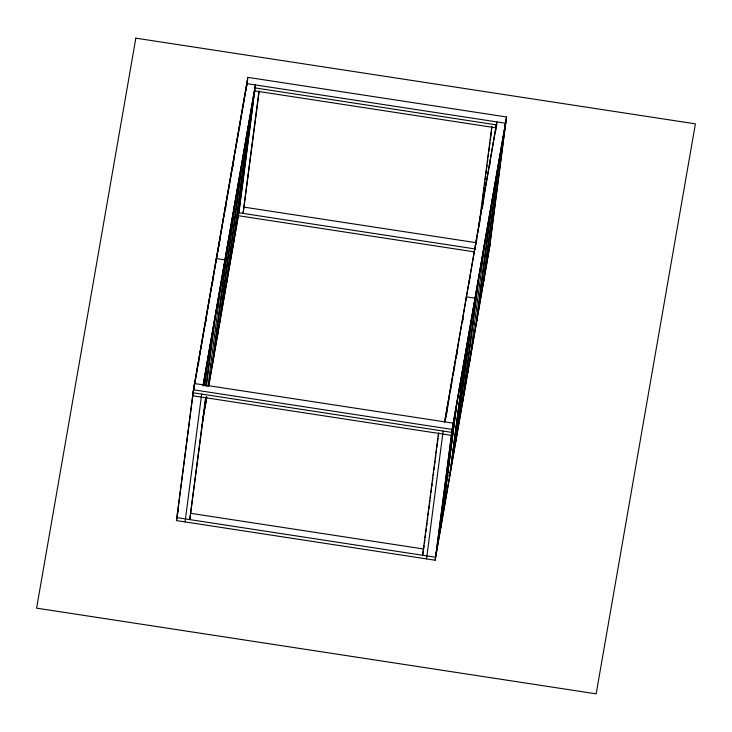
<?xml version="1.0" encoding="UTF-8"?>
<svg xmlns="http://www.w3.org/2000/svg" width="732" height="732" viewBox="0 0 732 732"><rect width="100%" height="100%" fill="white"/><g stroke="black" fill="none" stroke-linecap="round" stroke-linejoin="round"><path stroke-width="1.1" d="M176.449 520.589L193.44 389.79L247.837 77.354L506.535 116.974L489.543 247.773L435.147 560.218L176.449 520.589L178.205 509.765M177.382 514.495L193.211 392.608M194.145 386.514L194.529 383.541L453.227 423.169L452.834 426.134M198.464 363.886L198.756 361.626M199.15 359.632L199.443 357.381M205.701 321.449L205.994 319.189M205.802 321.705L206.095 319.454M212.207 284.647L212.646 281.262M212.307 284.913L212.609 282.653M212.902 280.393L213.341 277.007M215.903 261.544L216.288 258.57L224.907 259.887L224.523 262.861M218.273 251.241L218.566 248.981M218.859 246.721L219.993 239.08M225.694 205.299L225.31 208.272L234.515 155.358M225.511 208.794L225.804 206.543M226.096 204.283L226.389 202.023M185.077 521.916L201.675 394.081M232.758 166.356L233.197 162.971M204.448 385.517L207.815 359.568M232.858 166.621L233.151 164.361M233.444 162.101L233.737 159.85M204.548 385.782L208.364 356.438M239.41 128.429L239.703 126.169M206.113 385.965L214.613 320.506M240.096 124.175L240.389 121.924M206.223 386.231L215.162 317.386M205.601 397.714L189.771 519.601L205.957 397.11M246.364 86.577L246.748 83.604L505.446 123.223L505.062 126.197M245.934 90.942L246.373 87.556M246.629 86.687L247.068 83.302L245.888 90.054M247.196 82.304L247.837 77.354M205.591 403.341L206.47 396.57M207.888 386.67L221.961 278.334M228.219 242.402L212.39 364.28L210.23 363.95M212.93 361.16L228.759 239.273M217.715 334.451L218.099 331.477L215.94 331.148M233.929 209.599L234.313 206.625M235.018 203.35L219.188 325.228L217.029 324.898M219.728 322.107L235.558 200.22M241.816 164.288L225.987 286.175L223.827 285.846M226.527 283.046L242.356 161.168M248.615 125.236L232.785 247.123L230.626 246.785M233.334 243.994L249.164 122.116M253.528 100.156L239.318 209.626L237.159 209.297M253.821 97.905L254.114 95.645M254.407 93.385L254.699 91.134M258.908 91.527L243.079 213.415L259.265 90.924M438.431 433.381L422.602 555.259L423.508 550.052M423.691 549.009L424.13 545.624M424.423 543.373L424.862 539.987M425.155 537.727L425.594 534.342M425.887 532.082L426.326 528.696M426.619 526.445L427.058 523.06M427.351 520.8L427.79 517.414M428.083 515.154L428.522 511.769M428.815 509.509L429.254 506.123M429.547 503.872L429.986 500.487M430.279 498.227L430.718 494.841M431.011 492.581L431.459 489.196M431.752 486.945L432.191 483.559M432.484 481.299L432.923 477.914M433.216 475.654L433.655 472.268M433.948 470.017L434.387 466.632M434.68 464.372L435.119 460.986M435.412 458.726L435.851 455.341M436.144 453.09L436.583 449.704M436.876 447.444L437.315 444.059M437.608 441.799L438.047 438.413M438.34 436.162L438.779 432.777M426.527 558.891L443.125 431.066M445.916 418.073L446.209 415.813M446.502 413.562L446.941 410.176M446.657 413.424L446.959 411.155M447.197 409.307L447.636 405.921M447.353 409.17L447.645 406.901M456.75 354.919L457.427 349.686M457.527 349.942L457.82 347.682M462.578 320.698L462.871 318.438M462.679 320.955L462.972 318.695M465.973 299.846L466.357 296.872L474.986 298.189L474.592 301.163M469.23 282.772L469.523 280.512M469.331 283.028L469.624 280.777M469.917 278.517L470.209 276.257M475.882 244.845L476.468 240.325M476.422 241.716L476.861 238.33M435.147 560.218L452.138 429.419L506.535 116.974M436.08 554.115L451.909 432.237M478.106 232.145L478.399 229.885M478.691 227.634L491.739 127.194M479.341 224.77L479.78 221.384M480.073 219.124L480.512 215.739M480.805 213.479L481.244 210.093M481.537 207.842L481.976 204.457M482.269 202.197L482.708 198.811M483.001 196.551L483.449 193.166M483.742 190.915L484.181 187.529M484.474 185.269L484.913 181.884M485.206 179.624L485.645 176.238M485.938 173.987L486.377 170.593M486.67 168.342L487.109 164.956M487.402 162.696L487.841 159.311M488.134 157.051L488.573 153.665M488.866 151.414L489.305 148.029M489.598 145.769L490.037 142.383M490.33 140.123L491.511 131.101M491.803 128.841L492.096 126.581M439.886 532.246L455.716 410.368M440.426 529.126L456.256 407.239M440.975 525.997L456.42 407.093M482.388 208.044L483.806 198.152M489.626 165.606L490.065 162.22M465.122 357.097L449.677 476.01L446.447 475.516M450.217 472.881L466.046 351.003M450.766 469.761L466.595 347.874M495.61 131.238L495.903 128.978M455.661 441.643L471.49 319.756M456.201 438.514L472.03 316.636M478.289 280.704L462.459 402.582L460.3 402.252M463.008 399.462L478.838 277.584M467.785 372.753L468.169 369.779M483.998 247.901L484.392 244.927M485.636 238.522L469.258 363.53L467.108 363.2M491.886 202.59L476.056 324.477L473.906 324.148M476.605 321.348L492.435 199.47M498.693 163.538L482.864 285.425L480.704 285.096M483.404 282.296L499.233 160.418M489.388 247.928L505.217 126.05M247.453 80.328L193.056 392.764L451.745 432.383L506.151 119.947M225.108 209.398L192.662 395.738L451.36 435.357L505.757 122.921M234.908 153.107L245.495 92.305M203.148 384.867L255.367 84.921L238.385 215.72L474.19 251.845M203.157 385.581L255.349 85.818M203.24 385.828L254.709 90.246M202.462 421.275L206.57 397.705M208.519 386.478L239.492 208.583M201.684 426.5L202.078 424.249M202.471 422.007L206.772 397.311M208.721 386.084L238.495 215.107M444.599 421.842L496.818 121.905L496.049 127.853L254.599 90.869M444.69 422.09L496.543 124.257M447.252 408.895L449.009 398.766M449.402 396.524L449.796 394.274M450.189 392.023L451.946 381.894M452.339 379.652L452.733 377.401M453.126 375.15L454.883 365.03M455.277 362.779L455.67 360.528M456.063 358.277L457.043 352.65M489.928 244.808L435.531 557.244L176.833 517.616M254.269 87.785L497.147 124.989M243.244 207.019L475.663 242.621M238.769 212.747L475.709 249.045M193.44 389.79L452.138 429.419M191.061 513.379L423.48 548.982M135.841 38.156L36.6 608.146L596.159 693.845L695.4 123.854L135.841 38.156"/></g></svg>
